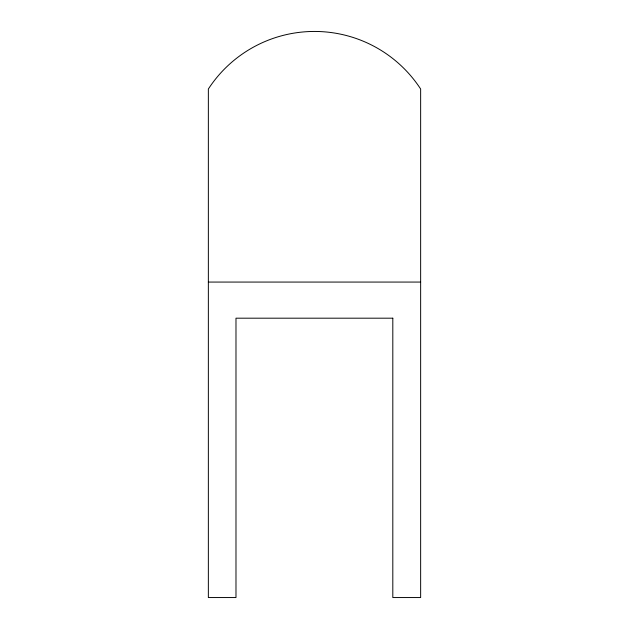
<?xml version="1.0" encoding="UTF-8"?>
<svg xmlns="http://www.w3.org/2000/svg" width="629" height="629" viewBox="0 0 629 629"><rect width="100%" height="100%" fill="white"/><g stroke="black" fill="none" stroke-linecap="round" stroke-linejoin="round"><path stroke-width="0.94" d="M208.356 282.067L420.644 282.067M392.811 318.188L235.985 318.188L235.985 597.55L208.356 597.55L208.356 89.011A126.641 126.641 0 0 1 420.644 89.011L420.644 597.55L392.811 597.55L392.811 318.188"/></g></svg>
